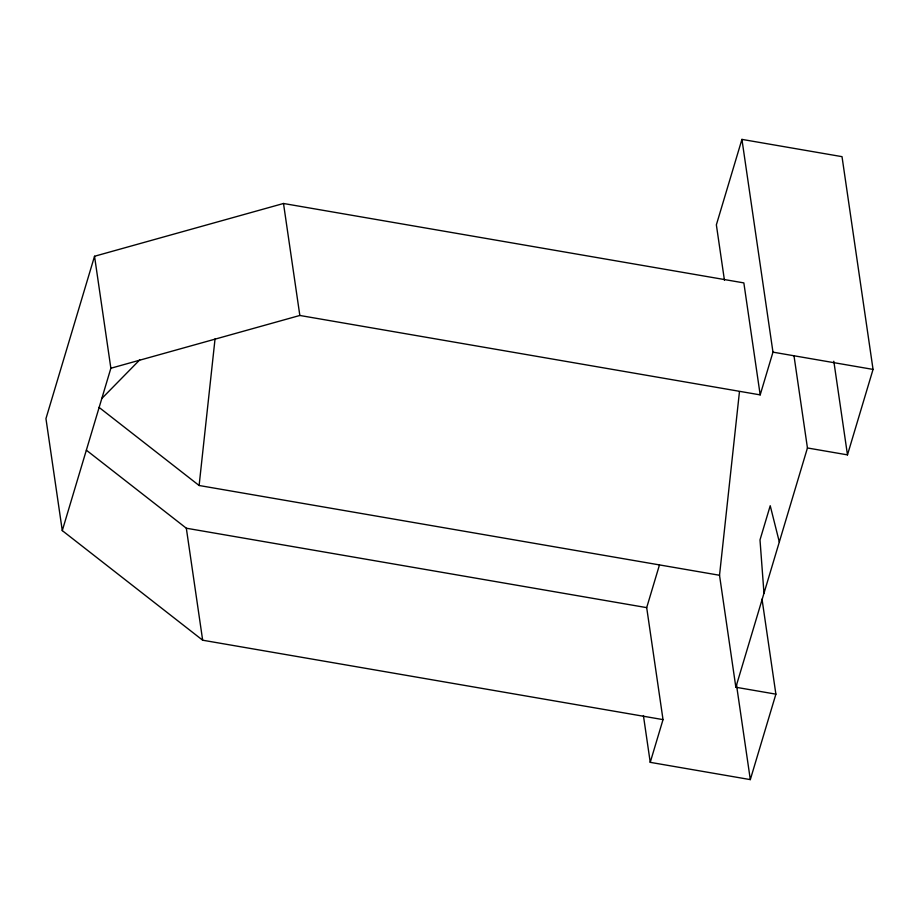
<?xml version="1.0" encoding="UTF-8"?>
<svg xmlns="http://www.w3.org/2000/svg" width="919" height="919" viewBox="0 0 919 919"><rect width="100%" height="100%" fill="white"/><g stroke="black" fill="none" stroke-linecap="round" stroke-linejoin="round"><path stroke-width="1.38" d="M643.415 715.545L650.238 762.345L750.318 779.611L775.889 694.155L735.855 687.251L719.52 575.271L199.113 485.496L215.046 338.893M719.52 575.271L739.462 391.655M62.285 530.608L110.866 368.243L299.835 315.47L760.185 394.883L743.85 282.903L283.5 203.49L94.531 256.263L45.95 418.627L62.285 530.608L202.662 640.21L663.024 719.623L650.238 762.345M794.005 355.837L807.445 447.967L847.479 454.871L873.05 369.415L842.011 156.655L741.932 139.389L716.361 224.845L724.436 280.203M663.024 719.623L646.689 607.631L659.474 564.909M760.185 394.883L772.971 352.149L741.932 139.389M735.855 687.251L807.445 447.967M101.687 398.628L139.734 359.88M772.971 352.149L873.05 369.415M86.375 450.195L186.327 528.218L646.689 607.631M99.045 407.37L199.113 485.496M779.323 541.969L770.225 505.726L760.002 539.913L763.976 593.249M833.82 361.259L847.479 454.871M762.023 599.119L775.889 694.155M736.452 684.575L750.318 779.611M283.5 203.49L299.835 315.47M186.327 528.218L202.662 640.21M94.531 256.263L110.866 368.243"/></g></svg>
